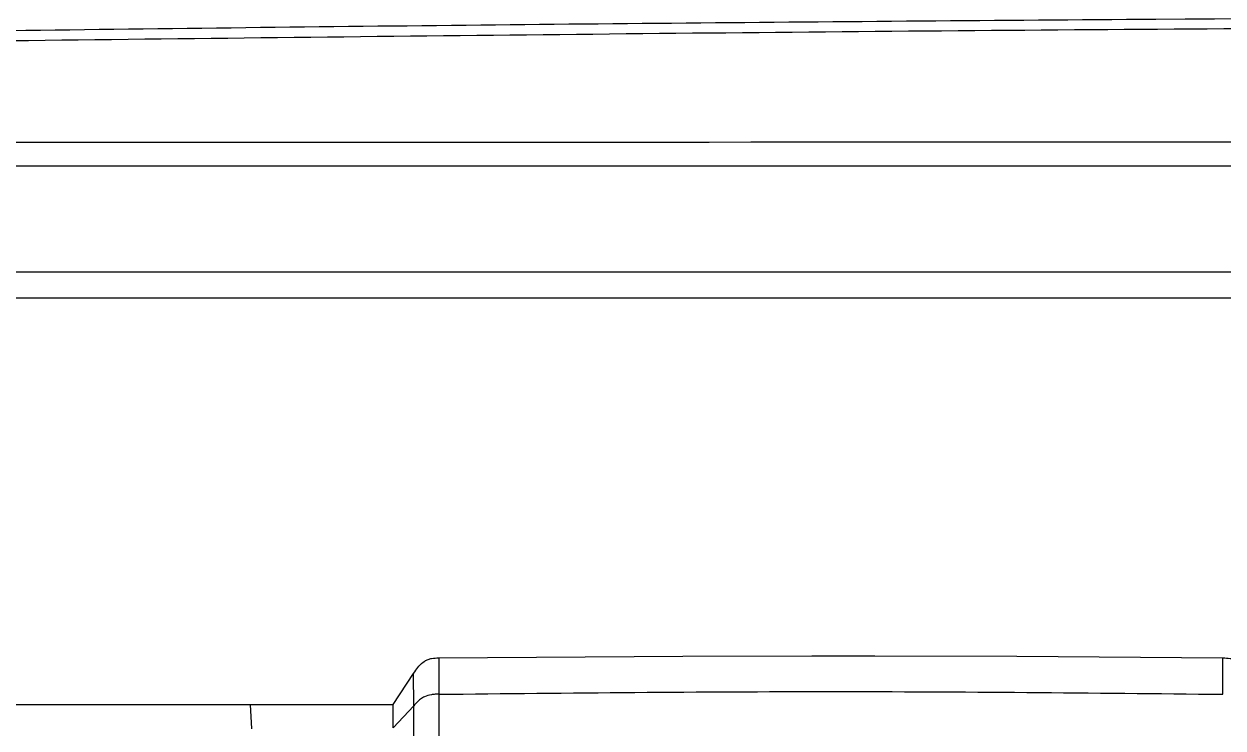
# Model space of a CAD drawing. Extents: x 1076 to 1148, y 508 to 635.
# Drawn here: x 1088.82 to 1099.85, y 585.8 to 592.28 of the extents above; entities that cross this region are included whole.
import ezdxf

# ---------------------------------------------------------------- set-up
doc = ezdxf.new("R2010")
doc.units = 0
doc.header["$MEASUREMENT"] = 0
doc.layers.add('1', color=4, linetype='Continuous')

# ---------------------------------------------------------------- blocks, each defined once
blk = doc.blocks.new('2026 TX')
at = {"layer": '1', "color": 3}
for p, q in [((60.595, 71.181), (11.729, 71.181)), ((52.554, 70.204), (12.307, 70.204)), ((52.554, 69.965), (12.307, 69.965)), ((16.876, 66.655), (19.12, 66.671)), ((16.876, 66.655), (16.876, 66.32)), ((19.12, 66.671), (20.309, 66.674)), ((20.309, 66.674), (20.888, 66.673)), ((20.888, 66.673), (22.193, 66.67)), ((22.193, 66.67), (24.089, 66.655)), ((24.089, 66.32), (24.089, 66.655)), ((16.456, 66.227), (16.645, 66.51)), ((16.645, 66.51), (16.657, 66.528)), ((16.646, 66.215), (16.645, 66.51)), ((12.737, 66.227), (15.141, 66.227)), ((15.141, 66.227), (16.456, 66.227)), ((15.141, 66.227), (15.155, 66.003)), ((16.456, 66.01), (16.456, 66.227)), ((16.646, 66.215), (16.456, 66.01))]:
    blk.add_line(p, q, dxfattribs=at)
at = {"layer": '1', "color": 4}
blk.add_open_spline([(66.402, 72.324), (63.522, 72.368), (57.762, 72.456), (49.122, 72.535), (40.482, 72.577), (31.842, 72.577), (23.202, 72.535), (14.562, 72.456), (8.802, 72.368), (5.922, 72.324)], degree=3, knots=[0, 0, 0, 0, 0.142865, 0.285722, 0.428575, 0.571425, 0.714278, 0.857135, 1, 1, 1, 1], dxfattribs=at)
at = {"layer": '1', "color": 3}
for points, knots in [([(60.595, 72.319), (57.338, 72.358), (50.822, 72.435), (41.049, 72.485), (31.275, 72.485), (21.502, 72.435), (14.986, 72.358), (11.729, 72.319)], [0, 0, 0, 0, 0.200006, 0.400003, 0.599997, 0.799994, 1, 1, 1, 1]), ([(60.595, 71.397), (52.451, 71.4), (36.162, 71.406), (19.873, 71.4), (11.729, 71.397)], [0, 0, 0, 0, 0.5, 1, 1, 1, 1]), ([(16.657, 66.528), (16.669, 66.545), (16.694, 66.581), (16.735, 66.62), (16.778, 66.642), (16.821, 66.654), (16.854, 66.654), (16.876, 66.655)], [0, 0, 0, 0, 0.244533, 0.526703, 0.650174, 0.767525, 1, 1, 1, 1]), ([(24.089, 66.655), (24.111, 66.654), (24.145, 66.654), (24.187, 66.642), (24.23, 66.62), (24.276, 66.575), (24.305, 66.533), (24.32, 66.51)], [0, 0, 0, 0, 0.214142, 0.32226, 0.436057, 0.696269, 1, 1, 1, 1]), ([(16.876, 66.32), (16.865, 66.32), (16.842, 66.32), (16.798, 66.316), (16.752, 66.303), (16.708, 66.276), (16.676, 66.247), (16.656, 66.226), (16.646, 66.215)], [0, 0, 0, 0, 0.129032, 0.256555, 0.505974, 0.666018, 0.832184, 1, 1, 1, 1]), ([(16.876, 66.32), (18.079, 66.333), (20.483, 66.357), (22.887, 66.333), (24.089, 66.32)], [0, 0, 0, 0, 0.5000001, 1, 1, 1, 1]), ([(16.876, 66.32), (16.877, 65.983), (16.877, 65.31), (16.878, 64.252), (16.878, 63.155), (16.878, 62.015), (16.877, 60.829), (16.877, 59.601), (16.877, 58.744), (16.877, 58.315)], [0, 0, 0, 0, 0.142858, 0.285715, 0.428573, 0.57143, 0.714287, 0.857143, 1, 1, 1, 1]), ([(16.641, 58.24), (16.642, 58.665), (16.644, 59.516), (16.646, 60.737), (16.648, 61.917), (16.648, 63.054), (16.648, 64.148), (16.647, 65.204), (16.646, 65.878), (16.646, 66.215)], [0, 0, 0, 0, 0.142861, 0.285714, 0.428571, 0.571431, 0.714289, 0.857143, 1, 1, 1, 1])]:
    blk.add_open_spline(points, degree=3, knots=knots, dxfattribs=at)

msp = doc.modelspace()

# ---------------------------------------------------------------- block references
at = {"layer": '1'}
msp.add_blockref('2026 TX', (1075.762, 519.794), dxfattribs=at)

doc.saveas('drawing.dxf')
